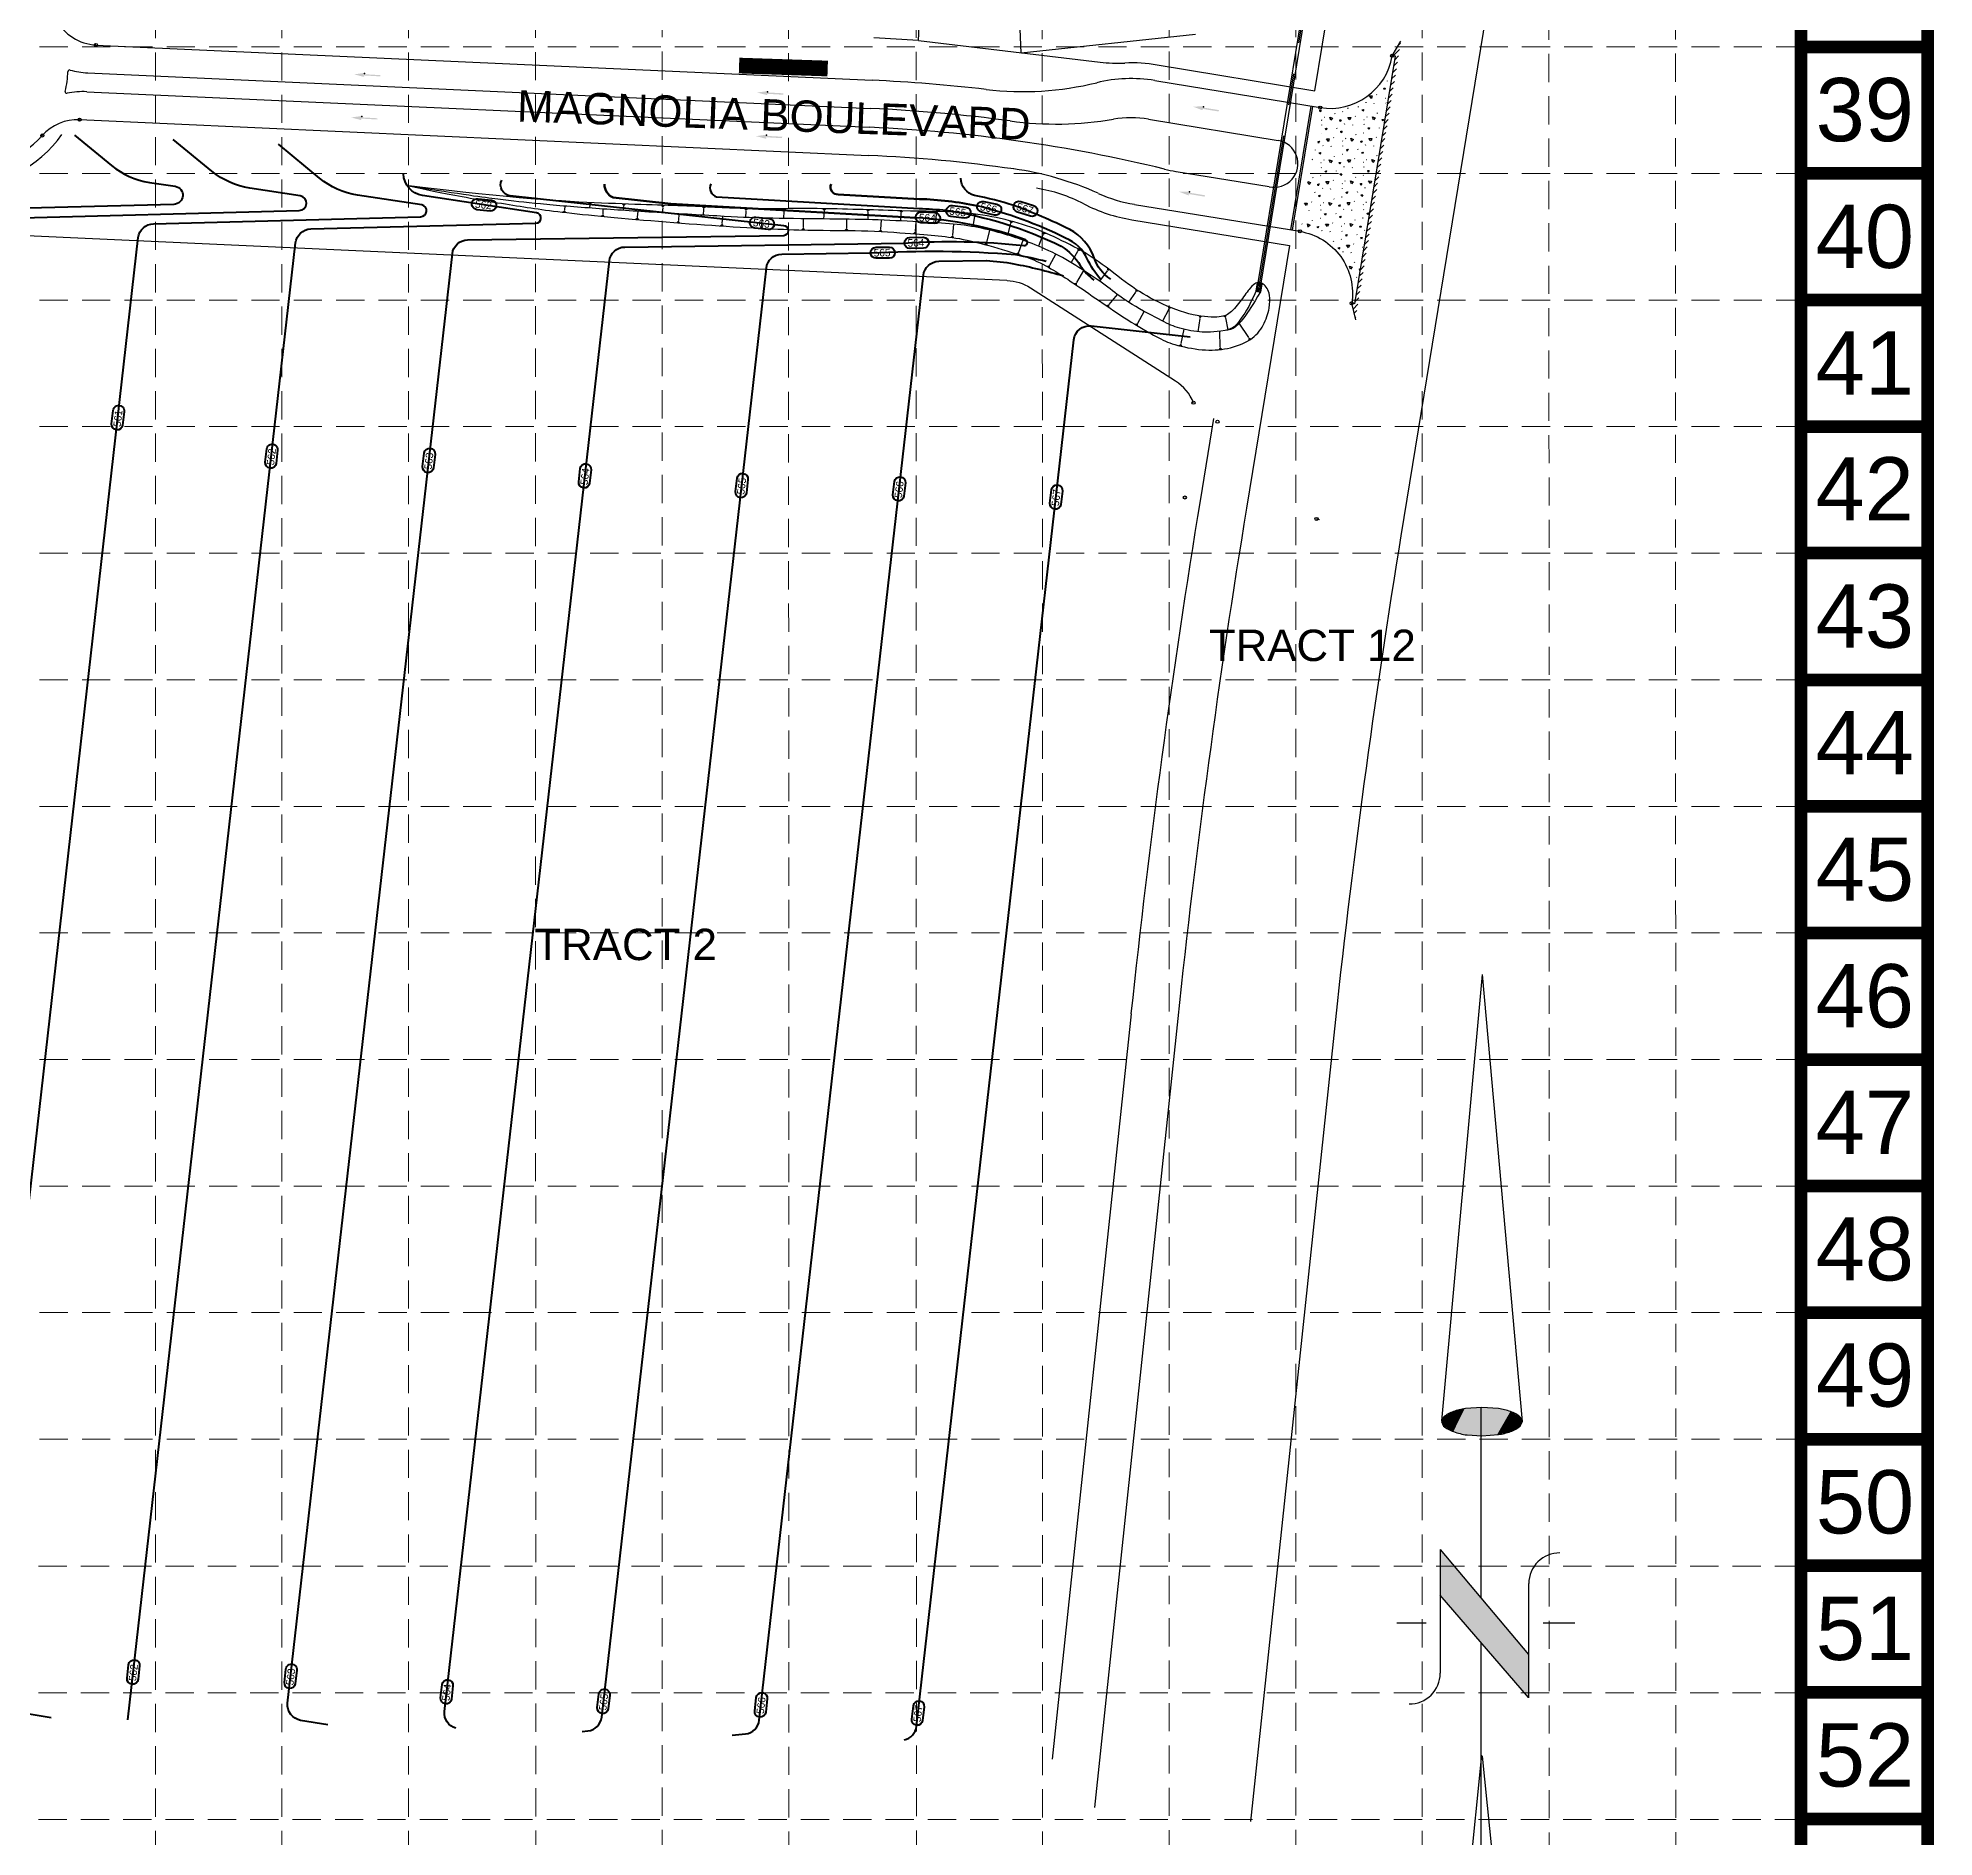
# Model space of a CAD drawing. Header units: feet. Extents: x 10084 to 13321, y 3329 to 8503.
# Drawn here: x 12112 to 13321, y 4210 to 5357 of the extents above; entities that cross this region are included whole.
import ezdxf
from ezdxf.enums import TextEntityAlignment as Align

# ---------------------------------------------------------------- set-up
doc = ezdxf.new("R2010")
doc.units = ezdxf.units.FT
doc.header["$LTSCALE"] = 40
doc.header["$MEASUREMENT"] = 0
for name, pattern in [('( Dashdot )', [1.001, 0.5, -0.25, 0.001, -0.25]), ('CENTERX2', [4, 2.5, -0.5, 0.5, -0.5]), ('DASHED', [0.75, 0.5, -0.25]), ('HIDDEN', [0.375, 0.25, -0.125])]:
    doc.linetypes.add(name, pattern=pattern)
for name, color, linetype in [('BASE', 7, 'Continuous'), ('CURB', 4, 'Continuous'), ('EROSION BLANKETS', 84, 'Continuous'), ('flow arrow', 4, 'Continuous'), ('GRID', 254, 'DASHED'), ('INLET', 4, 'Continuous'), ('Level 1', 7, 'Continuous'), ('LOT', 7, 'Continuous'), ('NAME', 6, 'Continuous'), ('NARROW', 7, 'Continuous'), ('ROW', 3, '( Dashdot )'), ('STORM', 2, 'Continuous'), ('storm CL', 7, 'CENTERX2')]:
    doc.layers.add(name, color=color, linetype=linetype)
doc.styles.get("Standard").update_dxf_attribs({"font": 'ARIAL.TTF'})
doc.styles.add('Style-CB101', font='CB101.shx')

# ---------------------------------------------------------------- blocks, each defined once
blk = doc.blocks.new('North Arrow')
at = {"layer": 'NARROW'}
for p, q in [((32.433, 3.058), (32.433, 4.631)), ((0, 0), (22.363, 2.002)), ((28.767, -2.092), (34.019, 2.32)), ((36.178, 2.333), (30.465, 2.333)), ((36.157, 2.32), (31.04, -2.092)), ((39.102, 0.007), (59.964, 2.109)), ((0, 0), (22.334, -2.022)), ((21.659, -0.048), (21.656, -0.048)), ((31.2, -0.048), (21.659, -0.048)), ((57.454, -0.048), (33.411, -0.048)), ((59.831, -2.142), (39.045, -0.008)), ((57.693, -0.027), (57.769, -0.013)), ((57.765, -0.05), (57.693, -0.027)), ((28.767, -2.092), (34.954, -2.092)), ((32.433, -4.262), (32.433, -2.801))]:
    blk.add_line(p, q, dxfattribs=at)
blk.add_lwpolyline([(22.365, -2.029), (22.586, -1.927, 0.091577), (22.866, -1.437, 0.048306), (23.034, -0.751), (23.074, -0.008), (23.014, 0.819, 0.048306), (22.866, 1.421, 0.091577), (22.586, 1.911), (22.365, 2.013), (22.144, 1.911, 0.091577), (21.863, 1.421, 0.048306), (21.715, 0.819), (21.656, -0.008), (21.715, -0.835, 0.048306), (21.863, -1.437, 0.091577), (22.144, -1.927)], format="xyb", close=True, dxfattribs=at)
for points in [[(57.456, -0.031), (57.44, 0.084, -0.066818), (57.675, 0.471, -0.03073), (58.009, 0.837), (58.522, 1.292), (59.073, 1.7, -0.03073), (59.5, 1.951, -0.066818), (59.928, 2.1), (60.037, 2.061)], [(60.037, 2.061), (60.053, 1.946, -0.066818), (59.818, 1.559, -0.03073), (59.434, 1.137), (58.971, 0.738), (58.42, 0.33, -0.03073), (57.993, 0.079, -0.036692), (57.762, -0.017)], [(57.456, -0.035), (57.44, -0.15, 0.066818), (57.675, -0.538, 0.03073), (58.009, -0.904), (58.522, -1.359), (59.073, -1.767, 0.03073), (59.5, -2.017, 0.066818), (59.928, -2.167), (60.037, -2.128)], [(60.037, -2.128), (60.053, -2.013, 0.066818), (59.818, -1.625, 0.03073), (59.434, -1.204), (58.971, -0.804), (58.42, -0.396, 0.03073), (57.993, -0.146, 0.036692), (57.762, -0.049)]]:
    blk.add_lwpolyline(points, format="xyb", dxfattribs=at)
for centre, start, end in [((30.465, 3.863), 178.8769, 270), ((34.954, -3.622), 358.8769, 90)]:
    blk.add_arc(centre, 1.53, start, end, dxfattribs=at)
for points in [[(23.019, 0.749), (21.855, 1.42), (22.868, 1.437), (22.145, 1.91)], [(22.868, 1.437), (22.145, 1.91), (22.586, 1.91), (22.355, 2.002)], [(31.046, -2.093), (36.152, 2.359), (28.747, -2.064), (34.013, 2.359)], [(59.617, 1.336), (59.276, 1.823), (59.81, 1.551), (59.493, 1.954)], [(59.81, 1.551), (59.493, 1.954), (59.931, 1.73), (59.695, 2.04)], [(59.931, 1.73), (59.695, 2.04), (60.053, 1.942), (59.931, 2.103)], [(60.053, 1.942), (59.931, 2.103), (60.036, 2.064)], [(23.065, -0.045), (21.716, 0.82), (23.019, 0.749), (21.855, 1.42)], [(58.029, 0.857), (58.518, 0.406), (58.26, 1.069), (58.73, 0.566)], [(58.26, 1.069), (58.73, 0.566), (58.518, 1.297), (59.049, 0.811)], [(58.518, 1.297), (59.049, 0.811), (58.696, 1.423), (59.261, 0.995)], [(59.264, 0.996), (58.694, 1.42), (59.447, 1.15), (59.003, 1.649)], [(59.447, 1.15), (59.003, 1.649), (59.617, 1.336), (59.276, 1.823)], [(23.027, -0.762), (21.67, -0.045), (23.065, -0.045), (21.716, 0.82)], [(57.444, 0.08), (57.695, -0.011), (57.498, 0.212), (57.771, -0.011)], [(57.45, -0.04), (57.689, -0.017), (57.444, 0.08), (57.695, -0.011)], [(57.498, 0.212), (57.771, -0.011), (57.6, 0.389), (57.94, 0.063)], [(57.6, 0.389), (57.94, 0.063), (57.682, 0.498), (58.07, 0.132)], [(57.682, 0.498), (58.07, 0.132), (57.838, 0.664), (58.295, 0.258)], [(57.838, 0.664), (58.295, 0.258), (58.029, 0.857), (58.518, 0.406)], [(22.868, -1.44), (21.725, -0.875), (23.027, -0.762), (21.67, -0.045)], [(22.578, -1.93), (21.863, -1.447), (22.868, -1.44), (21.725, -0.875)], [(57.437, -0.142), (57.689, -0.022), (57.45, -0.04), (57.689, -0.017)], [(57.457, -0.193), (57.695, -0.028), (57.437, -0.142), (57.689, -0.022)], [(57.526, -0.326), (57.764, -0.051), (57.457, -0.193), (57.695, -0.028)], [(57.634, -0.48), (57.901, -0.102), (57.526, -0.326), (57.764, -0.051)], [(57.784, -0.662), (58.091, -0.2), (57.634, -0.48), (57.901, -0.102)], [(57.975, -0.874), (58.336, -0.348), (57.784, -0.662), (58.091, -0.2)], [(58.241, -1.114), (58.614, -0.542), (57.975, -0.874), (58.336, -0.348)], [(58.614, -1.434), (58.927, -0.771), (58.241, -1.114), (58.614, -0.542)], [(58.914, -1.645), (59.2, -1.005), (58.614, -1.434), (58.927, -0.771)], [(22.363, -2.015), (22.145, -1.93), (22.578, -1.93), (21.863, -1.447)], [(59.118, -1.794), (59.57, -1.355), (58.918, -1.652), (59.2, -1.012)], [(59.348, -1.928), (59.813, -1.622), (59.118, -1.794), (59.57, -1.355)], [(59.537, -1.325), (59.414, -1.184), (59.208, -1.014)], [(59.583, -2.052), (59.928, -1.787), (59.348, -1.928), (59.813, -1.622)], [(59.783, -2.125), (60.046, -2.008), (59.583, -2.052), (59.928, -1.787)], [(59.923, -2.167), (60.038, -2.132), (59.783, -2.125), (60.046, -2.008)]]:
    blk.add_solid(points, dxfattribs=at)

msp = doc.modelspace()

# ---------------------------------------------------------------- hatches: boundary and pattern name
at = {"layer": 'flow arrow', "linetype": 'Continuous', "lineweight": 30}
h = msp.add_hatch(color=7, dxfattribs=at)
edge = h.paths.add_edge_path()
edge.add_line((12320.2, 5332.3), (12319.7, 5333))
edge.add_line((12319.7, 5333), (12330.3, 5332.4))
edge.add_line((12330.3, 5332.4), (12330.3, 5333.2))
edge.add_line((12330.3, 5333.2), (12319.8, 5333.8))
edge.add_line((12319.8, 5333.8), (12320.3, 5334.3))
edge.add_line((12320.3, 5334.3), (12320.3, 5334.3))
edge.add_ellipse((12319.8, 5334.4), major_axis=(0.559, -0.032), ratio=0.285714, start_angle=342.8173, end_angle=484.7269)
edge.add_line((12319.5, 5334.5), (12319.5, 5334.5))
edge.add_line((12319.5, 5334.5), (12313.7, 5333.7))
edge.add_line((12313.7, 5333.7), (12319.4, 5332.2))
edge.add_line((12319.4, 5332.2), (12319.3, 5332.2))
edge.add_ellipse((12319.7, 5332.3), major_axis=(0.559, -0.032), ratio=0.285714, start_angle=234.1685, end_angle=374.4967)
edge.add_line((12320.2, 5332.3), (12320.2, 5332.3))
edge.add_line((12320.2, 5332.3), (12320.2, 5332.3))
h = msp.add_hatch(color=7, dxfattribs=at)
edge = h.paths.add_edge_path()
edge.add_line((12577.2, 5320.7), (12576.7, 5321.3))
edge.add_line((12576.7, 5321.3), (12587.2, 5320.7))
edge.add_line((12587.2, 5320.7), (12587.3, 5321.6))
edge.add_line((12587.3, 5321.6), (12576.7, 5322.2))
edge.add_line((12576.7, 5322.2), (12577.3, 5322.6))
edge.add_line((12577.3, 5322.6), (12577.3, 5322.6))
edge.add_ellipse((12576.7, 5322.7), major_axis=(0.559, -0.032), ratio=0.285714, start_angle=342.8173, end_angle=484.7269)
edge.add_line((12576.4, 5322.9), (12576.4, 5322.9))
edge.add_line((12576.4, 5322.9), (12570.6, 5322.1))
edge.add_line((12570.6, 5322.1), (12576.3, 5320.6))
edge.add_line((12576.3, 5320.6), (12576.3, 5320.6))
edge.add_ellipse((12576.6, 5320.7), major_axis=(0.559, -0.032), ratio=0.285714, start_angle=234.1685, end_angle=374.4967)
edge.add_line((12577.2, 5320.7), (12577.2, 5320.7))
edge.add_line((12577.2, 5320.7), (12577.2, 5320.7))
h = msp.add_hatch(color=7, dxfattribs=at)
edge = h.paths.add_edge_path()
edge.add_line((12318.4, 5304.8), (12317.9, 5305.5))
edge.add_line((12317.9, 5305.5), (12328.4, 5304.9))
edge.add_line((12328.4, 5304.9), (12328.5, 5305.7))
edge.add_line((12328.5, 5305.7), (12317.9, 5306.3))
edge.add_line((12317.9, 5306.3), (12318.5, 5306.8))
edge.add_line((12318.5, 5306.8), (12318.5, 5306.8))
edge.add_ellipse((12317.9, 5306.9), major_axis=(0.559, -0.032), ratio=0.285714, start_angle=342.8173, end_angle=484.7269)
edge.add_line((12317.6, 5307), (12317.6, 5307))
edge.add_line((12317.6, 5307), (12311.8, 5306.2))
edge.add_line((12311.8, 5306.2), (12317.5, 5304.7))
edge.add_line((12317.5, 5304.7), (12317.5, 5304.7))
edge.add_ellipse((12317.8, 5304.8), major_axis=(0.559, -0.032), ratio=0.285714, start_angle=234.1685, end_angle=374.4967)
edge.add_line((12318.4, 5304.8), (12318.4, 5304.8))
edge.add_line((12318.4, 5304.8), (12318.4, 5304.8))
h = msp.add_hatch(color=7, dxfattribs=at)
edge = h.paths.add_edge_path()
edge.add_line((12854.9, 5311), (12854.4, 5311.7))
edge.add_line((12854.4, 5311.7), (12864.9, 5310))
edge.add_line((12864.9, 5310), (12865, 5310.9))
edge.add_line((12865, 5310.9), (12854.6, 5312.6))
edge.add_line((12854.6, 5312.6), (12855.2, 5313))
edge.add_line((12855.2, 5313), (12855.2, 5313))
edge.add_ellipse((12854.7, 5313.1), major_axis=(0.553, -0.09), ratio=0.285714, start_angle=342.8173, end_angle=484.7269)
edge.add_line((12854.4, 5313.3), (12854.4, 5313.3))
edge.add_line((12854.4, 5313.3), (12848.5, 5313.1))
edge.add_line((12848.5, 5313.1), (12854, 5311))
edge.add_line((12854, 5311), (12854, 5311))
edge.add_ellipse((12854.3, 5311.1), major_axis=(0.553, -0.09), ratio=0.285714, start_angle=234.1685, end_angle=374.4967)
edge.add_line((12854.9, 5311), (12854.9, 5311))
edge.add_line((12854.9, 5311), (12854.9, 5311))
h = msp.add_hatch(color=7, dxfattribs=at)
edge = h.paths.add_edge_path()
edge.add_line((12576.5, 5293), (12576, 5293.6))
edge.add_line((12576, 5293.6), (12586.5, 5293))
edge.add_line((12586.5, 5293), (12586.6, 5293.9))
edge.add_line((12586.6, 5293.9), (12576, 5294.5))
edge.add_line((12576, 5294.5), (12576.6, 5294.9))
edge.add_line((12576.6, 5294.9), (12576.6, 5294.9))
edge.add_ellipse((12576, 5295), major_axis=(0.559, -0.032), ratio=0.285714, start_angle=342.8173, end_angle=484.7269)
edge.add_line((12575.7, 5295.1), (12575.7, 5295.1))
edge.add_line((12575.7, 5295.1), (12569.9, 5294.3))
edge.add_line((12569.9, 5294.3), (12575.6, 5292.8))
edge.add_line((12575.6, 5292.8), (12575.6, 5292.8))
edge.add_ellipse((12575.9, 5292.9), major_axis=(0.559, -0.032), ratio=0.285714, start_angle=234.1685, end_angle=374.4967)
edge.add_line((12576.5, 5293), (12576.5, 5293))
edge.add_line((12576.5, 5293), (12576.5, 5293))
h = msp.add_hatch(color=7, dxfattribs=at)
edge = h.paths.add_edge_path()
edge.add_line((12846, 5256.8), (12845.6, 5257.4))
edge.add_line((12845.6, 5257.4), (12856, 5255.7))
edge.add_line((12856, 5255.7), (12856.1, 5256.6))
edge.add_line((12856.1, 5256.6), (12845.7, 5258.3))
edge.add_line((12845.7, 5258.3), (12846.3, 5258.7))
edge.add_line((12846.3, 5258.7), (12846.3, 5258.7))
edge.add_ellipse((12845.8, 5258.8), major_axis=(0.553, -0.09), ratio=0.285714, start_angle=342.8173, end_angle=484.7269)
edge.add_line((12845.5, 5259), (12845.5, 5259))
edge.add_line((12845.5, 5259), (12839.7, 5258.8))
edge.add_line((12839.7, 5258.8), (12845.1, 5256.7))
edge.add_line((12845.1, 5256.7), (12845.1, 5256.7))
edge.add_ellipse((12845.5, 5256.8), major_axis=(0.553, -0.09), ratio=0.285714, start_angle=234.1685, end_angle=374.4967)
edge.add_line((12846, 5256.8), (12846, 5256.8))
edge.add_line((12846, 5256.8), (12846, 5256.8))

# ---------------------------------------------------------------- linework, layer by layer
at = {"layer": 'BASE', "const_width": 8.07}
for points in [[(13316.9, 3333.4), (13316.9, 8498.9), (10088.5, 8498.9), (10088.5, 3333.4)], [(13236.2, 3414.2), (13236.2, 8418.2), (10169.2, 8418.2), (10169.2, 3414.2)]]:
    msp.add_lwpolyline(points, close=True, dxfattribs=at)
for points in [[(13316.9, 5351.2), (13236.2, 5351.2)], [(13316.9, 5270.5), (13236.2, 5270.5)], [(13316.9, 5189.8), (13236.2, 5189.8)], [(13316.9, 5109.1), (13236.2, 5109.1)], [(13316.9, 5028.4), (13236.2, 5028.4)], [(13316.9, 4947.6), (13236.2, 4947.6)], [(13316.9, 4866.9), (13236.2, 4866.9)], [(13316.9, 4786.2), (13236.2, 4786.2)], [(13316.9, 4705.5), (13236.2, 4705.5)], [(13316.9, 4624.8), (13236.2, 4624.8)], [(13316.9, 4544.1), (13236.2, 4544.1)], [(13316.9, 4463.4), (13236.2, 4463.4)], [(13316.9, 4382.7), (13236.2, 4382.7)], [(13316.9, 4302), (13236.2, 4302)], [(13316.9, 4221.3), (13236.2, 4221.3)]]:
    msp.add_lwpolyline(points, dxfattribs=at)
at = {"layer": 'CURB', "color": 7}
for p, q in [((12149.1, 5352.4), (12643.9, 5330)), ((12951.6, 5187.3), (12977.5, 5345.2)), ((12975.5, 5345.6), (12981, 5354.8)), ((12977.5, 5345.2), (12975.5, 5345.6)), ((12976.1, 5345.4), (12980.2, 5349.5)), ((12977.1, 5343), (12979.5, 5345.4)), ((12979.5, 5352.2), (12980.8, 5353.5)), ((12143.8, 5334.6), (12643, 5312)), ((12975.1, 5330.8), (12977.5, 5333.2)), ((12975.8, 5334.9), (12978.2, 5337.3)), ((12976.4, 5338.9), (12978.9, 5341.4)), ((12143.3, 5322.6), (12642.5, 5300)), ((12824.1, 5329.8), (12929.6, 5312.5)), ((12965.5, 5320.9), (12965.8, 5320.7)), ((12972.6, 5329.3), (12972.5, 5329.6)), ((12973.1, 5318.6), (12975.5, 5321.1)), ((12973.8, 5322.7), (12976.2, 5325.1)), ((12974.4, 5326.8), (12976.9, 5329.2)), ((12923.6, 5313.5), (12910.7, 5234.6)), ((12924.6, 5313.3), (12911.7, 5234.4)), ((12939.1, 5308.4), (12938.9, 5308.8)), ((12943.8, 5310), (12944.1, 5309.9)), ((12951.8, 5307.1), (12952, 5306.9)), ((12954.1, 5312.7), (12953.9, 5313.1)), ((12958.9, 5315.5), (12958.8, 5315.9)), ((12964.1, 5314.9), (12964, 5315.2)), ((12966.2, 5308.7), (12966.1, 5309.1)), ((12971.1, 5306.5), (12973.5, 5308.9)), ((12971.2, 5318.6), (12971.5, 5318.6)), ((12971.6, 5315.3), (12971.5, 5315.6)), ((12971.8, 5310.5), (12974.2, 5313)), ((12972.4, 5314.6), (12974.9, 5317)), ((12138.7, 5304.8), (12641.7, 5282)), ((12820.1, 5305.1), (12902.8, 5291.6)), ((12930.1, 5296.2), (12930.3, 5296.2)), ((12930.3, 5304.6), (12930.6, 5304.5)), ((12930.7, 5301.2), (12930.6, 5301.6)), ((12932.2, 5306.3), (12932.4, 5306.3)), ((12940.3, 5299), (12940.2, 5299.3)), ((12945.2, 5301.8), (12945.1, 5302.1)), ((12950.4, 5301.2), (12950.3, 5301.5)), ((12952.5, 5295), (12952.4, 5295.3)), ((12957.2, 5296.5), (12957.5, 5296.5)), ((12957.5, 5304.9), (12957.7, 5304.8)), ((12957.9, 5301.5), (12957.7, 5301.9)), ((12959.3, 5306.6), (12959.6, 5306.6)), ((12967.5, 5299.3), (12967.4, 5299.6)), ((12969.1, 5294.3), (12971.5, 5296.7)), ((12969.8, 5298.4), (12972.2, 5300.8)), ((12970.5, 5302.4), (12972.9, 5304.8)), ((12926.6, 5285.3), (12926.5, 5285.6)), ((12931.5, 5288.1), (12931.3, 5288.4)), ((12936.7, 5287.5), (12936.5, 5287.8)), ((12938.1, 5293.4), (12938.3, 5293.2)), ((12943.5, 5282.8), (12943.8, 5282.8)), ((12943.8, 5291.2), (12944, 5291.1)), ((12944.1, 5287.8), (12944, 5288.1)), ((12945.6, 5292.9), (12945.9, 5292.8)), ((12953.8, 5285.6), (12953.6, 5285.9)), ((12958.6, 5288.4), (12958.5, 5288.7)), ((12963.8, 5287.8), (12963.7, 5288.1)), ((12965.2, 5293.7), (12965.5, 5293.5)), ((12967.1, 5282.1), (12969.6, 5284.5)), ((12967.8, 5286.2), (12970.2, 5288.6)), ((12968.5, 5290.2), (12970.9, 5292.7)), ((12837.7, 5271.8), (12897.1, 5262.1)), ((12924.3, 5279.7), (12924.6, 5279.5)), ((12930, 5277.4), (12930.3, 5277.4)), ((12930.4, 5274.1), (12930.3, 5274.4)), ((12931.9, 5279.2), (12932.1, 5279.1)), ((12938.8, 5281.3), (12938.6, 5281.6)), ((12940, 5271.9), (12939.9, 5272.2)), ((12944.9, 5274.6), (12944.8, 5275)), ((12950.1, 5274), (12950, 5274.3)), ((12951.5, 5280), (12951.7, 5279.8)), ((12957.2, 5277.7), (12957.4, 5277.7)), ((12957.6, 5274.4), (12957.4, 5274.7)), ((12959, 5279.5), (12959.3, 5279.4)), ((12965.1, 5269.9), (12967.6, 5272.4)), ((12965.9, 5281.6), (12965.8, 5281.9)), ((12965.8, 5274), (12968.2, 5276.4)), ((12966.5, 5278.1), (12968.9, 5280.5)), ((12925, 5267.6), (12924.9, 5267.9)), ((12929.8, 5269.1), (12930, 5269)), ((12931.2, 5260.9), (12931, 5261.2)), ((12936.4, 5260.3), (12936.2, 5260.6)), ((12937.8, 5266.3), (12938, 5266.1)), ((12943.5, 5264), (12943.7, 5263.9)), ((12943.8, 5260.7), (12943.7, 5261)), ((12945.3, 5265.7), (12945.6, 5265.7)), ((12952.2, 5267.9), (12952.1, 5268.2)), ((12953.5, 5258.4), (12953.3, 5258.8)), ((12956.9, 5269.4), (12957.2, 5269.3)), ((12958.3, 5261.2), (12958.2, 5261.5)), ((12963.1, 5257.8), (12965.6, 5260.2)), ((12963.8, 5261.8), (12966.2, 5264.3)), ((12964.5, 5265.9), (12966.9, 5268.3)), ((12811.2, 5250.8), (12916.6, 5233.6)), ((12922.6, 5246.6), (12922.5, 5246.9)), ((12924, 5252.5), (12924.3, 5252.3)), ((12926.3, 5258.1), (12926.2, 5258.5)), ((12929.7, 5250.3), (12930, 5250.2)), ((12930.1, 5246.9), (12930, 5247.3)), ((12931.6, 5252), (12931.8, 5252)), ((12938.5, 5254.1), (12938.3, 5254.4)), ((12943.2, 5255.7), (12943.5, 5255.6)), ((12944.6, 5247.5), (12944.5, 5247.8)), ((12949.8, 5246.9), (12949.7, 5247.2)), ((12951.2, 5252.8), (12951.4, 5252.6)), ((12956.9, 5250.6), (12957.1, 5250.5)), ((12957.3, 5247.2), (12957.1, 5247.5)), ((12958.7, 5252.3), (12959, 5252.3)), ((12961.2, 5245.6), (12963.6, 5248)), ((12961.8, 5249.7), (12964.2, 5252.1)), ((12962.5, 5253.7), (12964.9, 5256.1)), ((12917.9, 5238.3), (12918.1, 5238.2)), ((12924.7, 5240.4), (12924.6, 5240.7)), ((12929.5, 5241.9), (12929.7, 5241.9)), ((12937.5, 5239.1), (12937.7, 5238.9)), ((12939.7, 5244.7), (12939.6, 5245)), ((12943.2, 5236.8), (12943.4, 5236.8)), ((12945, 5238.6), (12945.3, 5238.5)), ((12951.9, 5240.7), (12951.8, 5241)), ((12956.6, 5242.2), (12956.9, 5242.2)), ((12958, 5234.1), (12957.9, 5234.4)), ((12959.2, 5233.4), (12961.6, 5235.8)), ((12959.8, 5237.5), (12962.3, 5239.9)), ((12960.5, 5241.5), (12962.9, 5244)), ((12729.9, 5202.3), (12061.4, 5232.7)), ((12930.9, 5233.8), (12930.7, 5234.1)), ((12936.1, 5233.1), (12935.9, 5233.5)), ((12938.2, 5227), (12938, 5227.3)), ((12942.9, 5228.5), (12943.2, 5228.4)), ((12943.5, 5233.5), (12943.4, 5233.8)), ((12950.9, 5225.7), (12951.1, 5225.5)), ((12953.2, 5231.3), (12953, 5231.6)), ((12956.6, 5223.4), (12956.8, 5223.4)), ((12957.2, 5221.2), (12959.6, 5223.7)), ((12957.8, 5225.3), (12960.3, 5227.7)), ((12958.5, 5229.4), (12960.9, 5231.8)), ((12944.3, 5220.3), (12944.2, 5220.7)), ((12949.5, 5219.7), (12949.4, 5220)), ((12951.6, 5213.5), (12951.5, 5213.9)), ((12955.2, 5209.1), (12957.6, 5211.5)), ((12955.8, 5213.1), (12958.3, 5215.6)), ((12956.5, 5217.2), (12958.9, 5219.6)), ((12952.9, 5204.1), (12952.8, 5204.4)), ((12953.2, 5196.9), (12955.6, 5199.3)), ((12953.9, 5201), (12956.3, 5203.4)), ((12954.5, 5205), (12956.9, 5207.4)), ((12744.8, 5197.6), (12837.3, 5138.2)), ((12951.6, 5187.3), (12949.6, 5187.7)), ((12949.6, 5187.7), (12952, 5177.1)), ((12949.8, 5186.8), (12950.6, 5187.5)), ((12950.5, 5184), (12953.6, 5187.1)), ((12951.9, 5188.8), (12954.3, 5191.2)), ((12952.5, 5192.8), (12954.9, 5195.3)), ((12951.1, 5181.2), (12953, 5183.1)), ((12951.7, 5178.4), (12952.3, 5179)), ((12927.2, 5050.2), (12929.1, 5049.9))]:
    msp.add_line(p, q, dxfattribs=at)
at = {"layer": 'CURB', "color": 7, "flags": 128}
for points in [[(12962.2, 5318.3), (12961, 5320), (12962.8, 5319.9), (12962.2, 5318.4)], [(12970.5, 5323.9), (12970.2, 5324.8), (12971, 5324.9), (12970.5, 5323.9)], [(12929.6, 5309.9), (12929.3, 5310.8), (12930.2, 5310.9), (12929.6, 5309.9)], [(12947.1, 5312), (12947, 5312.2)], [(12947.3, 5312.3), (12947.1, 5312)], [(12956.8, 5310.2), (12956.4, 5311.1), (12957.3, 5311.2), (12956.8, 5310.2)], [(12933.4, 5298.2), (12933, 5299.2), (12933.9, 5299.3), (12933.4, 5298.2)], [(12936.3, 5304.4), (12935.7, 5306.3), (12937.5, 5305.7), (12936.4, 5304.4)], [(12942.4, 5303.6), (12942, 5304.6), (12942.9, 5304.7), (12942.4, 5303.6)], [(12943, 5296.4), (12942.7, 5297.4), (12943.6, 5297.5), (12943, 5296.4)], [(12948.5, 5304.6), (12947.3, 5306.2), (12949.1, 5306.2), (12948.5, 5304.6)], [(12960.5, 5298.5), (12960.2, 5299.5), (12961.1, 5299.6), (12960.5, 5298.5)], [(12963.5, 5304.7), (12962.9, 5306.6), (12964.6, 5306), (12963.5, 5304.7)], [(12969.5, 5303.9), (12969.2, 5304.9), (12970, 5305)], [(12970, 5304.9), (12969.5, 5303.9)], [(12928.6, 5289.9), (12928.3, 5290.8), (12929.2, 5291), (12928.6, 5289.9)], [(12929.3, 5282.7), (12929, 5283.6), (12929.9, 5283.8), (12929.3, 5282.7)], [(12934.8, 5290.9), (12933.5, 5292.5), (12935.4, 5292.5), (12934.8, 5290.9)], [(12946.8, 5284.8), (12946.5, 5285.7), (12947.4, 5285.9), (12946.8, 5284.8)], [(12949.8, 5290.9), (12949.2, 5292.9), (12950.9, 5292.2), (12949.8, 5291)], [(12955.8, 5290.2), (12955.5, 5291.1), (12956.4, 5291.3), (12955.8, 5290.2)], [(12956.5, 5283), (12956.1, 5283.9), (12957, 5284.1), (12956.5, 5283)], [(12961.9, 5291.2), (12960.7, 5292.8), (12962.5, 5292.8), (12962, 5291.2)], [(12933.1, 5271.1), (12932.7, 5272), (12933.6, 5272.1), (12933.1, 5271.1)], [(12936.1, 5277.2), (12935.4, 5279.2), (12937.2, 5278.5), (12936.1, 5277.2)], [(12942.1, 5276.5), (12941.7, 5277.4), (12942.6, 5277.5), (12942.1, 5276.5)], [(12948.2, 5277.4), (12947, 5279.1), (12948.8, 5279.1), (12948.2, 5277.5)], [(12960.2, 5271.4), (12959.9, 5272.3), (12960.8, 5272.4), (12960.2, 5271.4)], [(12963.2, 5277.5), (12962.6, 5279.5), (12964.3, 5278.8), (12963.2, 5277.5)], [(12921.8, 5265.4), (12923.4, 5264.8), (12922.3, 5263.5)], [(12922.3, 5263.5), (12921.8, 5265.2)], [(12928.3, 5262.7), (12928, 5263.7), (12928.9, 5263.8), (12928.3, 5262.7)], [(12934.5, 5263.7), (12933.2, 5265.4), (12935.1, 5265.3), (12934.5, 5263.7)], [(12942.7, 5269.3), (12942.4, 5270.2), (12943.3, 5270.3), (12942.7, 5269.3)], [(12946.5, 5257.6), (12946.2, 5258.6), (12947.1, 5258.7), (12946.5, 5257.6)], [(12949.5, 5263.8), (12948.9, 5265.7), (12950.6, 5265.1), (12949.5, 5263.8)], [(12955.5, 5263), (12955.2, 5264), (12956.1, 5264.1), (12955.5, 5263)], [(12961.6, 5264), (12960.4, 5265.7), (12962.2, 5265.6), (12961.7, 5264)], [(12919.6, 5251.6), (12921.3, 5251.6), (12920.8, 5250)], [(12920.8, 5250), (12919.6, 5251.5)], [(12929, 5255.5), (12928.7, 5256.5), (12929.6, 5256.6), (12929, 5255.5)], [(12935.8, 5250.1), (12935.1, 5252), (12936.9, 5251.4), (12935.8, 5250.1)], [(12941.8, 5249.3), (12941.4, 5250.2), (12942.3, 5250.4), (12941.8, 5249.3)], [(12947.9, 5250.3), (12946.7, 5251.9), (12948.5, 5251.9), (12947.9, 5250.3)], [(12956.2, 5255.8), (12955.8, 5256.8), (12956.7, 5256.9), (12956.2, 5255.8)], [(12922, 5236.3), (12921.4, 5238.3), (12923.1, 5237.6), (12922, 5236.4)], [(12928, 5235.6), (12927.7, 5236.5), (12928.6, 5236.6), (12928, 5235.6)], [(12932.8, 5243.9), (12932.4, 5244.8), (12933.3, 5245), (12932.8, 5243.9)], [(12934.2, 5236.6), (12932.9, 5238.2), (12934.8, 5238.2), (12934.2, 5236.6)], [(12942.4, 5242.1), (12942.1, 5243), (12943, 5243.2), (12942.4, 5242.1)], [(12949.2, 5236.6), (12948.6, 5238.6), (12950.3, 5237.9), (12949.2, 5236.6)], [(12955.2, 5235.9), (12954.9, 5236.8), (12955.8, 5236.9), (12955.2, 5235.9)], [(12959.9, 5244.2), (12959.6, 5245.1), (12960.5, 5245.3), (12959.9, 5244.2)], [(12941.5, 5222.2), (12941.1, 5223.1), (12942, 5223.2), (12941.5, 5222.2)], [(12946.2, 5230.5), (12945.9, 5231.4), (12946.8, 5231.5), (12946.2, 5230.5)], [(12947.6, 5223.1), (12946.4, 5224.8), (12948.2, 5224.7), (12947.6, 5223.2)], [(12955.9, 5228.7), (12955.5, 5229.6), (12956.4, 5229.7), (12955.9, 5228.7)], [(12948.9, 5209.5), (12948.3, 5211.4), (12950, 5210.8), (12948.9, 5209.5)], [(12954.9, 5208.7), (12954.6, 5209.7), (12955.1, 5209.7)], [(12955, 5208.9), (12954.9, 5208.7)]]:
    msp.add_lwpolyline(points, dxfattribs=at)
at = {"layer": 'CURB', "color": 7}
for centre in [(12149.1, 5352.4), (12975.5, 5345.6), (12929.6, 5312.5), (12114.9, 5294.7), (12138.7, 5304.8), (12916.6, 5233.6), (12949.6, 5187.7), (12848.8, 5124.3), (12864.1, 5112.2), (12843.3, 5063.9), (12927.2, 5050.2)]:
    msp.add_circle(centre, 1, dxfattribs=at)
for centre, radius, start, end in [((12150.5, 5382.4), 30, 207.5765, 267.4031), ((12936, 5352), 40, 260.7076, 350.7061), ((12065.8, 5338.2), 65.5, 346.4568, 357.6879), ((12132.3, 5335.5), 1, 74.2874, 177.6879), ((12146.1, 5384.6), 50, 254.2874, 267.4031), ((12130.5, 5322.6), 1, 166.4568, 281.9178), ((12141, 5272.7), 50, 87.4031, 101.9177), ((12597.5, 4308), 1023, 83.3176, 87.4031), ((12739.8, 5522.7), 200, 263.3176, 283.6788), ((12809.1, 5238), 93, 80.7076, 103.6788), ((12597.5, 4308), 1005, 82.3169, 87.4031), ((12065.8, 5338.2), 65.5, 210.0335, 318.4804), ((12137.3, 5274.8), 30, 87.4031, 138.4804), ((12597.5, 4308), 993, 76.4374, 87.4031), ((12761.3, 5522), 220, 262.3169, 279.5594), ((12809.1, 5238), 68, 80.7076, 99.5594), ((12900.4, 5276.7), 15, 257.2711, 80.9132), ((12597.5, 4308), 975, 81.9418, 87.4031), ((12706.1, 5075.4), 200, 65.8057, 81.9418), ((12853.8, 5370.5), 100, 256.4374, 260.7076), ((12826.2, 5342.6), 93, 245.8057, 260.7076), ((12821.1, 5112.9), 30, 22.3708, 57.2986)]:
    msp.add_arc(centre, radius, start, end, dxfattribs=at)
at = {"layer": 'CURB', "color": 7, "extrusion": (0, 0, -1)}
for centre, radius, start, end in [((-12910.2, 5194.1), 40, 99.2924, 189.2939), ((-12728.6, 5172.3), 30, 92.6025, 122.7014)]:
    msp.add_arc(centre, radius, start, end, dxfattribs=at)
at = {"layer": 'EROSION BLANKETS', "linetype": 'Continuous', "lineweight": 40, "const_width": 10}
msp.add_lwpolyline([(12615.6, 5337.4), (12559.1, 5339.3)], dxfattribs=at)
at = {"layer": 'flow arrow', "color": 7, "linetype": 'Continuous', "lineweight": 30}
for p in [(12320.3, 5334.3), (12577.3, 5322.6), (12855.2, 5313), (12318.5, 5306.8), (12576.6, 5294.9), (12846.3, 5258.7)]:
    msp.add_point(p, dxfattribs=at)
at = {"layer": 'GRID', "color": 252, "linetype": 'HIDDEN', "lineweight": 0, "ltscale": 1.8}
for p, q in [((12187, 3736.7), (12187, 8418.2)), ((12267.7, 3736.7), (12267.7, 8418.2)), ((12348.4, 3736.7), (12348.4, 8418.2)), ((12429.5, 3736.9), (12429.1, 8418.2)), ((12510.1, 3737.3), (12509.8, 8418.2)), ((12590.8, 3736.3), (12590.5, 8418.2)), ((12672.2, 3737), (12671.6, 8420)), ((12752.5, 3736.2), (12752.3, 8420)), ((12833.3, 3737.2), (12833, 8420)), ((12914.1, 3737.4), (12913.7, 8420)), ((12994.7, 3736.7), (12994.4, 8420)), ((13075.6, 3735.7), (13075.1, 8420)), ((13156.3, 3735.9), (13155.9, 8420)), ((10169.2, 5351.2), (13236.2, 5351.2)), ((10169.2, 5270.5), (13236.2, 5270.5)), ((10169.2, 5189.8), (13236.2, 5189.8)), ((10169.2, 5109.1), (13236.2, 5109.1)), ((10169.2, 5028.4), (13236.2, 5028.4)), ((10169.2, 4947.6), (13236.2, 4947.6)), ((10169.2, 4866.9), (13236.2, 4866.9)), ((10169.2, 4786.2), (13236.2, 4786.2)), ((10169.2, 4705.5), (13236.2, 4705.5)), ((10169.2, 4624.8), (13236.2, 4624.8)), ((10169.2, 4544.1), (13236.2, 4544.1)), ((10169.2, 4463.4), (13236.2, 4463.4)), ((10168.5, 4382.4), (13235.4, 4382.4)), ((10168.5, 4301.7), (13235.4, 4301.7)), ((10168.5, 4221), (13235.4, 4221))]:
    msp.add_line(p, q, dxfattribs=at)
at = {"layer": 'INLET', "color": 5, "flags": 128}
for points in [[(12891.7, 5194.9), (12892.6, 5200.2), (12889.3, 5200.7), (12888.5, 5195.5)], [(12891.5, 5195.1), (12892.4, 5200.1), (12889.5, 5200.5), (12888.7, 5195.6)]]:
    msp.add_lwpolyline(points, close=True, dxfattribs=at)
at = {"layer": 'INLET', "color": 5}
for major_axis, ratio in [((0.4, 2.42), 0.408128), ((0.37, 2.25), 0.36366)]:
    msp.add_ellipse((12890.5, 5198.1), major_axis=major_axis, ratio=ratio, dxfattribs=at)
at = {"layer": 'Level 1', "color": 5, "linetype": 'Continuous', "lineweight": 40, "flags": 128}
msp.add_lwpolyline([(12135.5, 5294.9), (12159, 5275.6, 0.134862), (12183.2, 5264.8), (12199.6, 5262.3), (12199.6, 5262.3, -0.914811), (12198.8, 5250.8), (12198.8, 5250.8), (12021.2, 5246.2, 0.393471), (12011.5, 5236.6), (11969.3, 4305.4, 0.406728), (11978.6, 4295), (12016.3, 4290.9)], format="xyb", dxfattribs=at)
at = {"layer": 'Level 1', "color": 35, "linetype": 'Continuous', "lineweight": 70, "flags": 128}
for points in [[(12070.8, 4287), (11998.9, 4297.4, -0.405409), (11973.4, 4330.5), (12075.9, 5233, -0.374029), (12085.6, 5241.8), (12278.7, 5246.9), (12278.7, 5246.9, 0.914811), (12279.3, 5256.2), (12247.2, 5261.1, -0.134862), (12223, 5271.9), (12198.4, 5292.1)], [(12541.1, 5263.9, 0.451482), (12544.8, 5255.5), (12673.9, 5248.2), (12673.9, 5248.2, -0.021556), (12691.1, 5247)], [(12541.1, 5263.9, 0.451482), (12544.8, 5255.5), (12673.9, 5248.2), (12673.9, 5248.2, -0.021556), (12691.1, 5247), (12691.1, 5247, -0.077069), (12764.5, 5224.1), (12764.5, 5224.1, -0.11535), (12776.6, 5211.8, 0.07857), (12785.3, 5202.5)], [(12459, 4277), (12462.7, 4277.4, 0.351047), (12471.6, 4286.2), (12576.5, 5210.2, -0.37735), (12586.3, 5219), (12642.9, 5219.8, -0.034107), (12735.3, 5218.8), (12735.3, 5218.8, -0.016223), (12754.9, 5214.5)]]:
    msp.add_lwpolyline(points, format="xyb", dxfattribs=at)
at = {"layer": 'Level 1', "color": 35, "linetype": 'Continuous', "lineweight": 40, "flags": 128}
for points in [[(12120.5, 4285.7), (12079.3, 4292.6, -0.398835), (12071, 4303.6), (12176.1, 5229.6, -0.374035), (12185.8, 5238.4), (12356.1, 5242.9, 0.881586), (12356.9, 5250.5), (12315.8, 5256.7), (12315.8, 5256.7, -0.134862), (12291.6, 5267.5), (12291.6, 5267.5), (12265.4, 5289.1)], [(12169.4, 4284.5), (12276.4, 5226.2, -0.374029), (12286.1, 5235.1), (12429.6, 5238.8, 0.914811), (12430, 5245.3), (12357.2, 5256.4, -0.354379), (12345.1, 5270.2)], [(12297, 4281.2), (12279.6, 4284.1, -0.398835), (12271.3, 4295.1), (12376.3, 5219.3, -0.377347), (12386, 5228.1), (12587.6, 5231, 0.98115), (12587.6, 5237.2), (12413.1, 5256.3, -0.509186), (12407.8, 5266.2)], [(12378.6, 4279.1, -0.368282), (12371.3, 4289.8), (12476.4, 5214.7, -0.37735), (12486.2, 5223.6), (12664.5, 5226.1, -0.044499), (12740.6, 5224.5, 0.906706), (12741.7, 5228.2), (12741.7, 5228.2, 0.072354), (12671.7, 5242.3), (12515.5, 5251.1), (12478.8, 5255.1, -0.295208), (12473.3, 5263.6)], [(12473.3, 5263.6, 0.295208), (12478.8, 5255.1), (12515.5, 5251.1), (12671.7, 5242.3)], [(12617.8, 5263.7, 0.558764), (12622.2, 5257.1), (12674.1, 5254.2), (12674.1, 5254.2, -0.044799), (12710.8, 5249.9)], [(12789.6, 5203.2, -0.074253), (12781.1, 5216), (12781.1, 5216, 0.188694), (12767.3, 5229.3, 0.054068), (12710.8, 5249.9), (12710.8, 5249.9, 0.044799), (12674.1, 5254.2), (12622.2, 5257.1, -0.558764), (12617.8, 5263.7)], [(12734.3, 5250, 0.030414), (12709.2, 5256.4, -0.331674), (12700.5, 5267.5)], [(12796.1, 5203.2, -0.190005), (12785.5, 5216.7, 0.186117), (12769.9, 5234.8, 0.02744), (12734.3, 5250, 0.030414), (12709.2, 5256.4, -0.331674), (12700.5, 5267.5)], [(12400.4, 5246.5), (12391.9, 5247.4), (12391.9, 5247.4, -1), (12392.7, 5254.4), (12392.7, 5254.4), (12401.2, 5253.5), (12401.2, 5253.5, -1), (12400.4, 5246.5)], [(12702.7, 5242), (12694.2, 5243.1), (12694.2, 5243.1, -1), (12695.1, 5250), (12695.1, 5250), (12703.6, 5249), (12703.6, 5249, -1), (12702.7, 5242)], [(12722, 5244), (12713.7, 5245.8), (12713.7, 5245.8, -1), (12715.2, 5252.7), (12715.2, 5252.7), (12723.5, 5250.9), (12723.5, 5250.9, -1), (12722, 5244)], [(12744.8, 5243.3), (12736.6, 5245.9), (12736.6, 5245.9, -1), (12738.7, 5252.6), (12738.7, 5252.6), (12746.9, 5250), (12746.9, 5250, -1), (12744.8, 5243.3)], [(12577.6, 5234.7), (12569.1, 5235.7), (12569.1, 5235.7, -1), (12569.8, 5242.6), (12569.8, 5242.6), (12578.3, 5241.7), (12578.3, 5241.7, -1), (12577.6, 5234.7)], [(12683.6, 5238.5), (12675, 5239), (12675, 5239, -1), (12675.4, 5246), (12675.4, 5246), (12683.9, 5245.5), (12683.9, 5245.5, -1), (12683.6, 5238.5)], [(12655, 5216.5), (12646.5, 5216.4), (12646.5, 5216.4, -1), (12646.4, 5223.4), (12646.4, 5223.4), (12654.9, 5223.5), (12654.9, 5223.5, -1), (12655, 5216.5)], [(12676.6, 5222.8), (12668.1, 5222.7), (12668.1, 5222.7, -1), (12668, 5229.7), (12668, 5229.7), (12676.5, 5229.8), (12676.5, 5229.8, -1), (12676.6, 5222.8)], [(12554.8, 4274.6), (12563.1, 4275.5, 0.351047), (12572, 4284.3), (12676.6, 5205.6, -0.37735), (12686.4, 5214.5), (12716.8, 5214.9), (12716.8, 5214.9, -0.034107), (12734.2, 5212.9), (12734.2, 5212.9, -0.026968), (12765.9, 5205.2)], [(12664.3, 4271.7, 0.325001), (12672.2, 4280.4), (12772.6, 5164.5, -0.413143), (12783.6, 5173.3), (12846.6, 5166.4)], [(12167.1, 5118.6), (12166.1, 5110.1), (12166.1, 5110.1, -1), (12159.1, 5110.8), (12159.1, 5110.8), (12160.1, 5119.4), (12160.1, 5119.4, -1), (12167.1, 5118.6)], [(12264.9, 5094.1), (12264, 5085.6), (12264, 5085.6, -1), (12257, 5086.4), (12257, 5086.4), (12258, 5094.9), (12258, 5094.9, -1), (12264.9, 5094.1)], [(12365.3, 5091.4), (12364.3, 5082.8), (12364.3, 5082.8, -1), (12357.3, 5083.6), (12357.3, 5083.6), (12358.3, 5092.2), (12358.3, 5092.2, -1), (12365.3, 5091.4)], [(12464.8, 5081.5), (12463.8, 5073), (12463.8, 5073, -1), (12456.9, 5073.8), (12456.9, 5073.8), (12457.8, 5082.3), (12457.8, 5082.3, -1), (12464.8, 5081.5)], [(12564.7, 5075.4), (12563.8, 5066.9), (12563.8, 5066.9, -1), (12556.8, 5067.6), (12556.8, 5067.6), (12557.8, 5076.2), (12557.8, 5076.2, -1), (12564.7, 5075.4)], [(12665.1, 5073.2), (12664.1, 5064.7), (12664.1, 5064.7, -1), (12657.2, 5065.5), (12657.2, 5065.5), (12658.2, 5074), (12658.2, 5074, -1), (12665.1, 5073.2)], [(12765.2, 5068), (12764.2, 5059.5), (12764.2, 5059.5, -1), (12757.2, 5060.2), (12757.2, 5060.2), (12758.2, 5068.8), (12758.2, 5068.8, -1), (12765.2, 5068)], [(12176.9, 4318.8), (12175.9, 4310.3), (12175.9, 4310.3, -1), (12168.9, 4311), (12168.9, 4311), (12169.9, 4319.6), (12169.9, 4319.6, -1), (12176.9, 4318.8)], [(12277.2, 4316.1), (12276.2, 4307.5), (12276.2, 4307.5, -1), (12269.3, 4308.3), (12269.3, 4308.3), (12270.2, 4316.8), (12270.2, 4316.8, -1), (12277.2, 4316.1)], [(12376.7, 4306.2), (12375.7, 4297.7), (12375.7, 4297.7, -1), (12368.8, 4298.5), (12368.8, 4298.5), (12369.8, 4307), (12369.8, 4307, -1), (12376.7, 4306.2)], [(12476.7, 4300.1), (12475.7, 4291.5), (12475.7, 4291.5, -1), (12468.7, 4292.3), (12468.7, 4292.3), (12469.7, 4300.9), (12469.7, 4300.9, -1), (12476.7, 4300.1)], [(12577.1, 4297.9), (12576.1, 4289.4), (12576.1, 4289.4, -1), (12569.1, 4290.1), (12569.1, 4290.1), (12570.1, 4298.7), (12570.1, 4298.7, -1), (12577.1, 4297.9)], [(12677.1, 4292.7), (12676.1, 4284.1), (12676.1, 4284.1, -1), (12669.2, 4284.9), (12669.2, 4284.9), (12670.2, 4293.5), (12670.2, 4293.5, -1), (12677.1, 4292.7)]]:
    msp.add_lwpolyline(points, format="xyb", dxfattribs=at)
at = {"layer": 'LOT', "color": 7}
for p, q in [((12673.5, 5355.2), (12678.5, 5465.5)), ((12739, 5347.5), (12734.3, 5452.4)), ((12739, 5347.5), (12850.1, 5359.4)), ((12861.6, 5114.3), (12853.1, 5061.8)), ((12809, 4734.7), (12758.7, 4259.3))]:
    msp.add_line(p, q, dxfattribs=at)
msp.add_arc((18596.2, 4122), 5819.6, 170.70611, 173.95611, dxfattribs=at)
at = {"layer": 'ROW', "color": 7, "linetype": 'Continuous'}
for p, q in [((12926.2, 5323.2), (12979.9, 5651.3)), ((12981.4, 5040.8), (13078.6, 5635.2)), ((12673.5, 5355.2), (12789.3, 5341.5)), ((12825.7, 5339.7), (12926.2, 5323.2)), ((12809.6, 5241), (12910.1, 5224.5)), ((12910.1, 5224.5), (12882.7, 5057)), ((12838.8, 4731.6), (12785.6, 4228.6)), ((12938.3, 4721), (12885.2, 4219.6))]:
    msp.add_line(p, q, dxfattribs=at)
for centre, radius, start, end in [((12597.7, 4313), 1045, 85.8421, 87.4031), ((12801, 5440.8), 100, 263.2473, 272.2781), ((12809.1, 5238), 103, 80.7076, 92.2781), ((12065.8, 5338.2), 75, 209.6341, 325.1722), ((12733, 5162.3), 100, 62.6559, 80.9518), ((12826.2, 5342.6), 103, 242.6559, 260.7076), ((18596.2, 4122), 5789.6, 170.70611, 173.95611), ((18596.2, 4122), 5689.6, 170.7061, 173.9561)]:
    msp.add_arc(centre, radius, start, end, dxfattribs=at)
at = {"layer": 'STORM', "color": 5}
for p, q in [((12889.6, 5198.2), (12928.7, 5437.4)), ((12891.5, 5197.9), (12930.7, 5437.1)), ((12448, 5247.2), (12448.3, 5249.7)), ((12463.9, 5250.4), (12463.7, 5248.5)), ((12472.5, 5244.7), (12472.5, 5247.8)), ((12485.5, 5249.5), (12485.2, 5247)), ((12510.5, 5248.6), (12510.1, 5245.4)), ((12536.5, 5247.7), (12536.2, 5243.9)), ((12563.4, 5246.5), (12563.2, 5242.4)), ((12587.7, 5246.5), (12587.5, 5241.8)), ((12613.3, 5246.4), (12613, 5241.4)), ((12494.4, 5242.7), (12494.8, 5246.4)), ((12520.6, 5240.5), (12521, 5244.8)), ((12548.4, 5238.6), (12548.7, 5243.2)), ((12573.6, 5237.1), (12573.8, 5242.1)), ((12600.2, 5236.1), (12600.2, 5241.6)), ((12627.7, 5235.8), (12627.8, 5241.3)), ((12641.1, 5245.8), (12641.1, 5241.1)), ((12649.5, 5235), (12649.9, 5240.8)), ((12662.3, 5245.1), (12662.1, 5240.3)), ((12671.5, 5233.6), (12672, 5239.7)), ((12684.7, 5244.7), (12684.3, 5239)), ((12695.4, 5231.1), (12696, 5238.2)), ((12709.2, 5243.2), (12708.2, 5236.6)), ((12732.2, 5238.5), (12730.2, 5231.2)), ((12717.1, 5226.5), (12719, 5234.3)), ((12737.4, 5220.4), (12740.3, 5227.9)), ((12752.8, 5231.4), (12749.9, 5224.2)), ((12757.2, 5212), (12761.1, 5219)), ((12774.9, 5220.8), (12770.8, 5213.7)), ((12774.4, 5200.9), (12778.8, 5208.7)), ((12793.8, 5208.4), (12788.9, 5201.9)), ((12795, 5187), (12800.3, 5193.3)), ((12811.8, 5194.9), (12807.3, 5188.4)), ((12813.3, 5175), (12817.4, 5182.5)), ((12833, 5183.9), (12829.1, 5176.3)), ((12852.9, 5178.1), (12851.6, 5169.6)), ((12869.2, 5178.4), (12870.6, 5170.7)), ((12884, 5165.8), (12878, 5175.1)), ((12841, 5162), (12842.9, 5171.2)), ((12865.9, 5159.8), (12865.5, 5169.9))]:
    msp.add_line(p, q, dxfattribs=at)
for points in [[(12348.5, 5262.6), (12416.4, 5254.3), (12477.7, 5251), (12532.2, 5249.7), (12564.9, 5247.5), (12610, 5248.6), (12666.9, 5246.3), (12700.2, 5246.3), (12723.1, 5242.8), (12745.6, 5236.7), (12764.6, 5228), (12785.8, 5217.1), (12805.7, 5200.4), (12822.9, 5189.6), (12846.7, 5179.5), (12865.7, 5178.4), (12872.1, 5180.6), (12879.4, 5189.9), (12885.2, 5198.3), (12888.9, 5200.9), (12890.8, 5201.2), (12893.1, 5200.3), (12895.9, 5197.4), (12897.5, 5193.5), (12897.6, 5185), (12894, 5173.5), (12886, 5163.7), (12870.4, 5158.2), (12855.1, 5157.3), (12835.1, 5161.3), (12826.5, 5165.7), (12809.3, 5175.3), (12791.3, 5187.5), (12772.5, 5200.5), (12761.4, 5207.8), (12748.2, 5215.6), (12727.5, 5221.9), (12703.4, 5228.8), (12686.2, 5230.7), (12668.2, 5232.4), (12631.5, 5234.6), (12604.2, 5233.8), (12534.6, 5237.5), (12450.5, 5244.9), (12419.2, 5249.5), (12376.2, 5256.6), (12353.9, 5261.4), (12348.5, 5262.6)], [(12868.9, 5170.3), (12861.4, 5169.3), (12853.2, 5168.8), (12837.4, 5172.2), (12829, 5176.3), (12805.1, 5189), (12795, 5197.9), (12780, 5208), (12763.5, 5218.4), (12744.9, 5226.4), (12732.9, 5230.5), (12716, 5235.4), (12698.5, 5238.3), (12678.4, 5239.3), (12647.4, 5241.1), (12619.1, 5241.4), (12577.6, 5241.8), (12553.8, 5242.8), (12504.9, 5245.7), (12467.9, 5248), (12430.1, 5251.1), (12407.1, 5253.8), (12384.3, 5256.7), (12348.5, 5262.6)], [(12888.7, 5195.6), (12884, 5184.7), (12877.6, 5175.7), (12874.2, 5171.4), (12868.9, 5170.3)], [(12891.5, 5195.1), (12886.4, 5186.1), (12881, 5178.5), (12875.8, 5172.1), (12871.5, 5170.4), (12868.9, 5170.3)]]:
    msp.add_open_spline(points, degree=3, dxfattribs=at)
for points in [[(12446.2, 5245.9), (12449, 5245.5), (12448, 5247.2)], [(12470.7, 5243.3), (12473.5, 5243), (12472.5, 5244.7)], [(12492.7, 5241.3), (12495.5, 5241), (12494.4, 5242.7)], [(12518.8, 5239.1), (12521.6, 5238.8), (12520.6, 5240.5)], [(12546.7, 5237.1), (12549.5, 5237), (12548.4, 5238.6)], [(12571.9, 5235.6), (12574.7, 5235.5), (12573.6, 5237.1)], [(12598.5, 5234.5), (12601.3, 5234.5), (12600.2, 5236.1)], [(12626.1, 5234.2), (12628.9, 5234.3), (12627.7, 5235.8)], [(12647.8, 5233.6), (12650.6, 5233.4), (12649.5, 5235)], [(12669.8, 5232.2), (12672.5, 5231.9), (12671.5, 5233.6)], [(12693.6, 5229.8), (12696.3, 5229.4), (12695.4, 5231.1)], [(12715.1, 5225.4), (12717.8, 5224.7), (12717.1, 5226.5)], [(12735.4, 5219.4), (12738.1, 5218.6), (12737.4, 5220.4)], [(12755, 5211.4), (12757.4, 5210), (12757.2, 5212)], [(12772.2, 5200.4), (12774.6, 5199), (12774.4, 5200.9)], [(12792.8, 5186.5), (12795.2, 5185.1), (12795, 5187)], [(12811.1, 5174.5), (12813.5, 5173.1), (12813.3, 5175)], [(12839.1, 5160.8), (12841.8, 5160.2), (12841, 5162)], [(12883.5, 5163.7), (12885.8, 5165.2), (12884, 5165.8)], [(12864.5, 5158.1), (12867.3, 5158.5), (12865.9, 5159.8)]]:
    msp.add_solid(points, dxfattribs=at)
at = {"layer": 'STORM', "color": 5, "extrusion": (0, 0, -1)}
for points in [[(-12465.6, 5251.9), (-12462.8, 5252), (-12463.9, 5250.4)], [(-12487.1, 5251), (-12484.3, 5251.1), (-12485.5, 5249.5)], [(-12512.1, 5250.2), (-12509.3, 5250.2), (-12510.5, 5248.6)], [(-12538.2, 5249.2), (-12535.4, 5249.2), (-12536.5, 5247.7)], [(-12565.1, 5248), (-12562.3, 5248.1), (-12563.4, 5246.5)], [(-12589.3, 5248), (-12586.5, 5248), (-12587.7, 5246.5)], [(-12614.9, 5248), (-12612.1, 5248), (-12613.3, 5246.4)], [(-12642.8, 5247.3), (-12640, 5247.4), (-12641.1, 5245.8)], [(-12664, 5246.6), (-12661.2, 5246.7), (-12662.3, 5245.1)], [(-12686.4, 5246.2), (-12683.6, 5246.3), (-12684.7, 5244.7)], [(-12710.9, 5244.5), (-12708.2, 5244.9), (-12709.2, 5243.2)], [(-12734.1, 5239.6), (-12731.4, 5240.2), (-12732.2, 5238.5)], [(-12755, 5232.1), (-12752.5, 5233.3), (-12752.8, 5231.4)], [(-12777, 5221.4), (-12774.6, 5222.7), (-12774.9, 5220.8)], [(-12796, 5208.8), (-12793.7, 5210.3), (-12793.8, 5208.4)], [(-12814, 5195.4), (-12811.6, 5196.9), (-12811.8, 5194.9)], [(-12835, 5184.8), (-12832.4, 5185.7), (-12833, 5183.9)], [(-12854.6, 5179.5), (-12851.9, 5179.7), (-12852.9, 5178.1)], [(-12870.2, 5180.4), (-12867.6, 5179.4), (-12869.2, 5178.4)]]:
    msp.add_solid(points, dxfattribs=at)
at = {"layer": 'storm CL', "color": 5}
msp.add_line((12890.2, 5195.8), (12930.1, 5439.7), dxfattribs=at)

# ---------------------------------------------------------------- block references
at = {"layer": 'BASE', "xscale": 12.74999999992588, "yscale": 12.74999999992588, "zscale": 12.74999999992589, "rotation": 270}
msp.add_blockref('North Arrow', (13032.8, 4759.8), dxfattribs=at)

# ---------------------------------------------------------------- texts
at = {"layer": 'BASE'}
for s, p in [('39', (13276.8, 5311.2)), ('40', (13276.8, 5230.4)), ('41', (13276.8, 5149.7)), ('42', (13276.7, 5069.4)), ('43', (13276.8, 4988.3)), ('44', (13276.8, 4907.6)), ('45', (13276.8, 4826.9)), ('46', (13276.8, 4746.2)), ('47', (13276.8, 4665.5)), ('48', (13276.8, 4584.8)), ('49', (13276.9, 4504.3)), ('50', (13276.9, 4423.5)), ('51', (13276.9, 4342.8)), ('52', (13276.9, 4262.1))]:
    msp.add_text(s, height=40.35, dxfattribs=at).set_placement(p, align=Align.MIDDLE_CENTER)
at = {"layer": 'Level 1', "color": 35, "linetype": 'Continuous', "lineweight": 40, "style": 'Style-CB101'}
for s, rotation, p in [('562', 353.736, (12391.1, 5253.5)), ('565', 352.8262, (12693.5, 5249.1)), ('566', 347.666, (12713.5, 5251.9)), ('567', 342.1869, (12737, 5252)), ('563', 353.736, (12568.3, 5241.7)), ('564', 357.1156, (12673.9, 5244.9)), ('565', 0.8243, (12644.9, 5222.3)), ('564', 0.8243, (12666.5, 5228.6)), ('561', 83.5203, (12160.1, 5109.3)), ('562', 83.5203, (12257.9, 5084.8)), ('563', 83.5203, (12358.3, 5082.1)), ('564', 83.5203, (12457.8, 5072.2)), ('565', 83.5203, (12557.7, 5066.1)), ('566', 83.5203, (12658.1, 5063.9)), ('567', 83.5203, (12758.2, 5058.7)), ('562', 83.5203, (12169.9, 4309.5)), ('563', 83.5203, (12270.2, 4306.8)), ('564', 83.5203, (12369.7, 4296.9)), ('565', 83.5203, (12469.7, 4290.8)), ('566', 83.5203, (12570.1, 4288.6)), ('567', 83.5203, (12670.1, 4283.4))]:
    msp.add_text(s, height=4.8, rotation=rotation, dxfattribs=at).set_placement(p, align=Align.TOP_LEFT)
at = {"layer": 'NAME', "color": 7}
msp.add_text('MAGNOLIA BOULEVARD', height=20, rotation=357.9259, dxfattribs=at).set_placement((12417.6, 5313.7), align=Align.MIDDLE_LEFT)
for s, p in [('TRACT 12', (12858.6, 4969.6)), ('TRACT 2', (12428.6, 4778.9))]:
    msp.add_text(s, height=20, dxfattribs=at).set_placement(p, align=Align.MIDDLE_LEFT)

doc.saveas('drawing.dxf')
